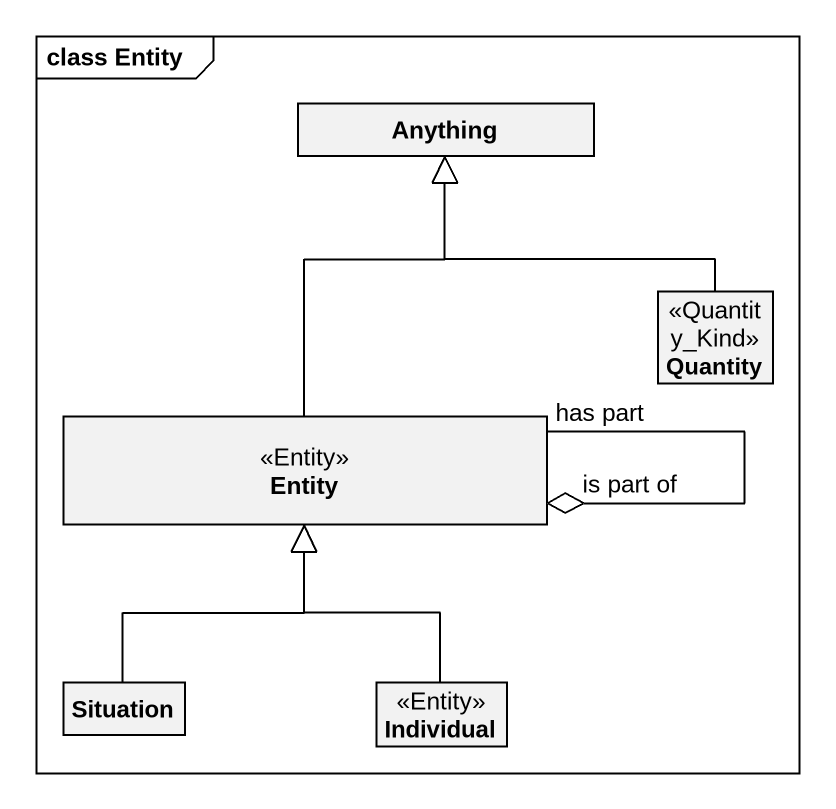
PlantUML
@startuml
mainframe class Entity
hide circle
hide empty members
class Anything
class Quantity <<Quantity_Kind>>
class "Entity" as Entity_ <<Entity>>
class Situation
class Individual <<Entity>>
Quantity -up-|> Anything
Entity_ -up-|> Anything
Entity_ "is part of" o-- "has part" Entity_
Situation -up-|> Entity_
Individual -up-|> Entity_
@enduml
